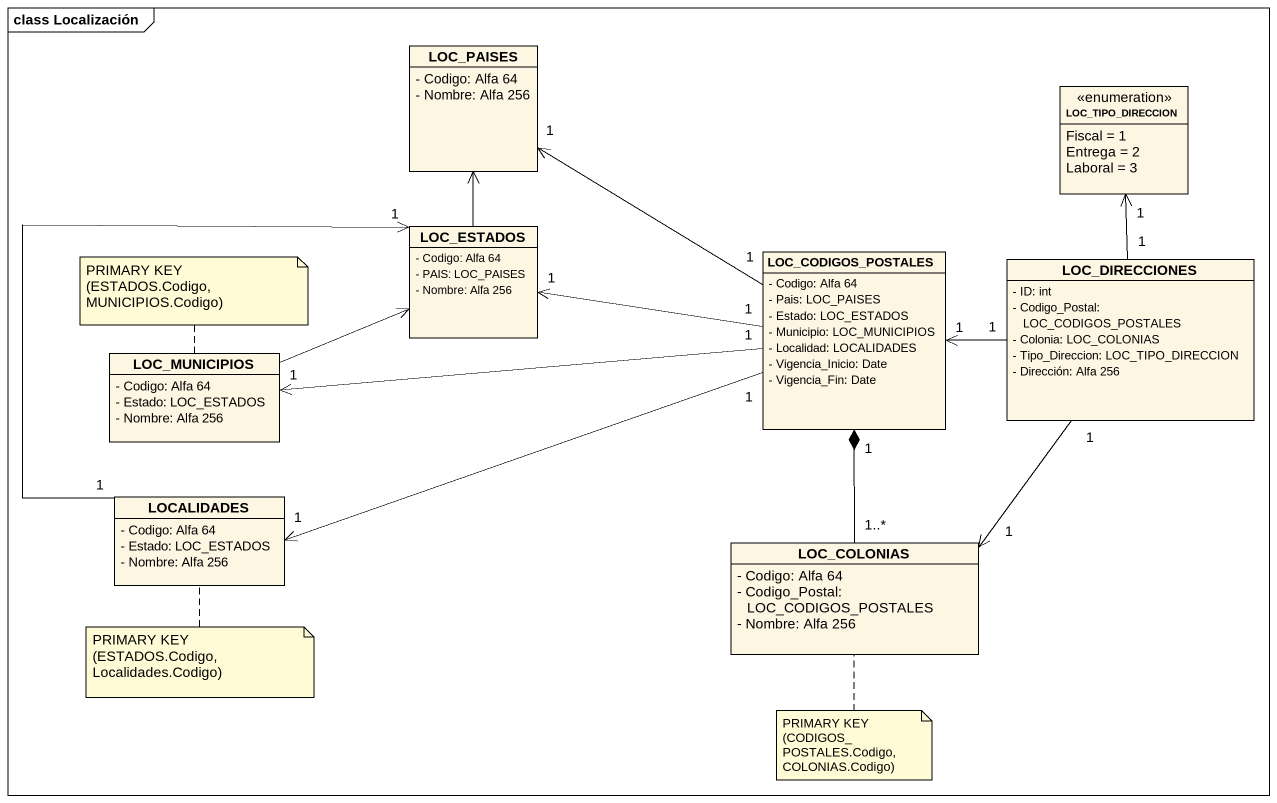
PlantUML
@startuml
mainframe class Localización
hide circle
hide empty members
skinparam classAttributeIconSize 0
class LOC_PAISES {
  - Codigo: Alfa 64
  - Nombre: Alfa 256
}
enum LOC_TIPO_DIRECCION {
  Fiscal = 1
  Entrega = 2
  Laboral = 3
}
class LOC_ESTADOS {
  - Codigo: Alfa 64
  - PAIS: LOC_PAISES
  - Nombre: Alfa 256
}
class LOC_CODIGOS_POSTALES {
  - Codigo: Alfa 64
  - Pais: LOC_PAISES
  - Estado: LOC_ESTADOS
  - Municipio: LOC_MUNICIPIOS
  - Localidad: LOCALIDADES
  - Vigencia_Inicio: Date
  - Vigencia_Fin: Date
}
class LOC_DIRECCIONES {
  - ID: int
  - Codigo_Postal: LOC_CODIGOS_POSTALES
  - Colonia: LOC_COLONIAS
  - Tipo_Direccion: LOC_TIPO_DIRECCION
  - Dirección: Alfa 256
}
class LOC_MUNICIPIOS {
  - Codigo: Alfa 64
  - Estado: LOC_ESTADOS
  - Nombre: Alfa 256
}
class LOCALIDADES {
  - Codigo: Alfa 64
  - Estado: LOC_ESTADOS
  - Nombre: Alfa 256
}
class LOC_COLONIAS {
  - Codigo: Alfa 64
  - Codigo_Postal: LOC_CODIGOS_POSTALES
  - Nombre: Alfa 256
}
LOC_ESTADOS -up-> LOC_PAISES
LOC_CODIGOS_POSTALES "1" -up-> "1" LOC_PAISES
LOC_CODIGOS_POSTALES "1" -left-> "1" LOC_ESTADOS
LOC_CODIGOS_POSTALES "1" -left-> "1" LOC_MUNICIPIOS
LOC_CODIGOS_POSTALES "1" -left-> "1" LOCALIDADES
LOC_DIRECCIONES "1" -up-> "1" LOC_TIPO_DIRECCION
LOC_DIRECCIONES "1" -left-> "1" LOC_CODIGOS_POSTALES
LOC_DIRECCIONES "1" --> "1" LOC_COLONIAS
LOC_MUNICIPIOS -right-> LOC_ESTADOS
LOCALIDADES "1" -up-> "1" LOC_ESTADOS
LOC_COLONIAS "1..*" -up-* "1" LOC_CODIGOS_POSTALES
note top of LOC_MUNICIPIOS : PRIMARY KEY (ESTADOS.Codigo, MUNICIPIOS.Codigo)
note bottom of LOCALIDADES : PRIMARY KEY (ESTADOS.Codigo, Localidades.Codigo)
note bottom of LOC_COLONIAS : PRIMARY KEY (CODIGOS_POSTALES.Codigo, COLONIAS.Codigo)
@enduml
